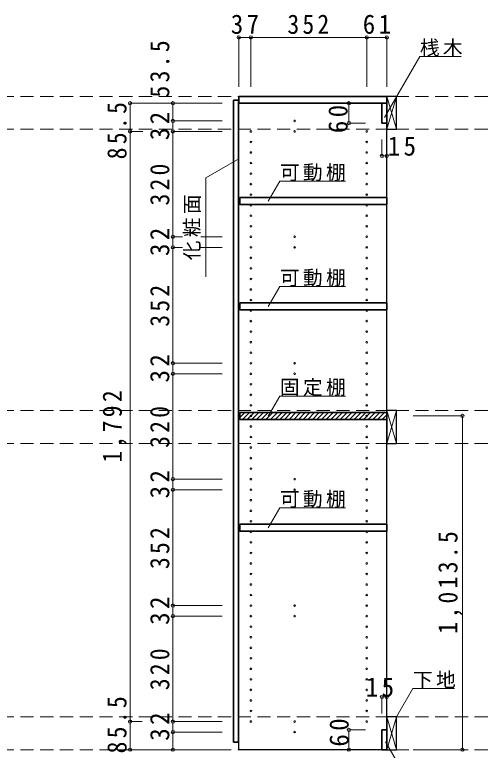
# Model space of a CAD drawing. Units: millimetres at full size, sheet at 1:20; details may follow other scales. Extents: x -3922 to 3878, y -2932 to 2722.
# Drawn here: x 371 to 1785, y -1713 to 521 of the extents above; entities that cross this region are included whole.
import ezdxf

# ---------------------------------------------------------------- set-up
doc = ezdxf.new("R2010")
doc.units = ezdxf.units.MM
doc.header["$LTSCALE"] = 20
doc.header["$PDMODE"] = 32
doc.header["$PDSIZE"] = 10
doc.linetypes.add('DASHED2', pattern=[3, 2, -1])
for name, color, linetype, lineweight in [('0-2', 3, 'Continuous', 25), ('0-3_固定棚', 3, 'Continuous', 25), ('0-4_可動棚', 2, 'Continuous', 35), ('0-5_側板', 4, 'Continuous', 9), ('0-6_パイプハンガー', 2, 'Continuous', 35), ('0-7_桟木・巾木', 2, 'Continuous', 35), ('0-8', 3, 'Continuous', 25), ('0-A_文字', 7, 'Continuous', 18), ('0-B_寸法', 7, 'Continuous', 9), ('0-C_ハッチ', 4, 'Continuous', 9)]:
    doc.layers.add(name, color=color, linetype=linetype, lineweight=lineweight)
doc.styles.add('ＭＳ ゴシック', font='')
doc.styles.get('ＭＳ ゴシック').set_extended_font_data('MS Gothic')

msp = doc.modelspace()

# ---------------------------------------------------------------- linework, layer by layer
at = {"layer": '0-2', "color": 2, "lineweight": 35}
for p, q in [((1051.27, 251.73), (1051.27, 272.73)), ((1051.27, 272.73), (1501.27, 272.73)), ((1501.27, 272.73), (1501.27, 251.73)), ((1501.27, 251.73), (1051.27, 251.73))]:
    msp.add_line(p, q, dxfattribs=at)
at = {"layer": '0-3_固定棚', "color": 2, "lineweight": 35}
for p, q in [((1054.27, -687.27), (1501.27, -687.27)), ((1501.27, -687.27), (1501.27, -708.27))]:
    msp.add_line(p, q, dxfattribs=at)
msp.add_lwpolyline([(1054.27, -687.27), (1054.27, -708.27), (1501.27, -708.27)], dxfattribs=at)
at = {"layer": '0-4_可動棚'}
for p, q in [((1054.27, -34.27), (1501.27, -34.27)), ((1501.27, -34.27), (1501.27, -55.27)), ((1054.27, -354.27), (1501.27, -354.27)), ((1501.27, -354.27), (1501.27, -375.27)), ((1054.27, -1026.27), (1501.27, -1026.27)), ((1501.27, -1026.27), (1501.27, -1047.27))]:
    msp.add_line(p, q, dxfattribs=at)
for points in [[(1054.27, -34.27), (1054.27, -55.27), (1501.27, -55.27)], [(1054.27, -354.27), (1054.27, -375.27), (1501.27, -375.27)], [(1054.27, -1026.27), (1054.27, -1047.27), (1501.27, -1047.27)]]:
    msp.add_lwpolyline(points, dxfattribs=at)
at = {"layer": '0-5_側板', "color": 3, "lineweight": 25}
for p, q in [((1051.27, 251.73), (1501.27, 251.73)), ((1051.27, -1711.27), (1051.27, 251.73)), ((1501.27, -1711.27), (1501.27, 251.73)), ((1501.27, -1711.27), (1051.27, -1711.27))]:
    msp.add_line(p, q, dxfattribs=at)
at = {"layer": '0-5_側板'}
for centre in [(1221.27, 198.23), (1088.27, 166.23), (1221.27, 166.23), (1440.27, 166.23), (1088.27, 134.23), (1440.27, 134.23), (1088.27, 102.23), (1440.27, 102.23), (1088.27, 70.23), (1440.27, 70.23), (1088.27, 38.23), (1440.27, 38.23), (1088.27, 6.23), (1440.27, 6.23), (1088.27, -25.77), (1440.27, -25.77), (1088.27, -57.77), (1440.27, -57.77), (1088.27, -89.77), (1440.27, -89.77), (1088.27, -121.77), (1440.27, -121.77), (1088.27, -153.77), (1221.27, -153.77), (1440.27, -153.77), (1088.27, -185.77), (1221.27, -185.77), (1440.27, -185.77), (1088.27, -217.77), (1440.27, -217.77), (1088.27, -249.77), (1440.27, -249.77), (1088.27, -281.77), (1440.27, -281.77), (1088.27, -313.77), (1440.27, -313.77), (1088.27, -345.77), (1440.27, -345.77), (1088.27, -377.77), (1440.27, -377.77), (1088.27, -409.77), (1440.27, -409.77), (1088.27, -441.77), (1440.27, -441.77), (1088.27, -473.77), (1440.27, -473.77), (1088.27, -505.77), (1440.27, -505.77), (1088.27, -537.77), (1221.27, -537.77), (1440.27, -537.77), (1088.27, -569.77), (1221.27, -569.77), (1440.27, -569.77), (1088.27, -601.77), (1440.27, -601.77), (1088.27, -633.77), (1440.27, -633.77), (1088.27, -665.77), (1440.27, -665.77), (1088.27, -697.77), (1440.27, -697.77), (1088.27, -729.77), (1440.27, -729.77), (1088.27, -761.77), (1440.27, -761.77), (1088.27, -793.77), (1440.27, -793.77), (1088.27, -825.77), (1440.27, -825.77), (1088.27, -857.77), (1440.27, -857.77), (1088.27, -889.77), (1221.27, -889.77), (1440.27, -889.77), (1088.27, -921.77), (1221.27, -921.77), (1440.27, -921.77), (1088.27, -953.77), (1440.27, -953.77), (1088.27, -985.77), (1440.27, -985.77), (1088.27, -1017.77), (1440.27, -1017.77), (1088.27, -1049.77), (1440.27, -1049.77), (1088.27, -1081.77), (1440.27, -1081.77), (1088.27, -1113.77), (1440.27, -1113.77), (1088.27, -1145.77), (1440.27, -1145.77), (1088.27, -1177.77), (1440.27, -1177.77), (1088.27, -1209.77), (1440.27, -1209.77), (1088.27, -1241.77), (1440.27, -1241.77), (1088.27, -1273.77), (1221.27, -1273.77), (1440.27, -1273.77), (1088.27, -1305.77), (1221.27, -1305.77), (1440.27, -1305.77), (1088.27, -1337.77), (1440.27, -1337.77), (1088.27, -1369.77), (1440.27, -1369.77), (1088.27, -1401.77), (1440.27, -1401.77), (1088.27, -1433.77), (1440.27, -1433.77), (1088.27, -1465.77), (1440.27, -1465.77), (1088.27, -1497.77), (1440.27, -1497.77), (1088.27, -1529.77), (1440.27, -1529.77), (1088.27, -1561.77), (1440.27, -1561.77), (1088.27, -1593.77), (1440.27, -1593.77), (1088.27, -1625.77), (1221.27, -1625.77), (1440.27, -1625.77), (1221.27, -1657.77)]:
    msp.add_circle(centre, 2.5, dxfattribs=at)
at = {"layer": '0-6_パイプハンガー'}
for p, q in [((1035.27, 260.73), (1035.27, -1688.27)), ((1035.27, 260.73), (1050.27, 260.73)), ((1050.27, 260.73), (1050.27, -1688.27)), ((1035.27, -1688.27), (1050.27, -1688.27))]:
    msp.add_line(p, q, dxfattribs=at)
at = {"layer": '0-7_桟木・巾木'}
for p, q in [((1486.27, 191.73), (1486.27, 251.73)), ((1501.27, 251.73), (1486.27, 251.73)), ((1501.27, 251.73), (1501.27, 191.73)), ((1489.78, 191.73), (1486.27, 191.73)), ((1501.27, 191.73), (1489.78, 191.73)), ((1486.27, -1711.27), (1486.27, -1651.27)), ((1501.27, -1711.27), (1486.27, -1711.27))]:
    msp.add_line(p, q, dxfattribs=at)
msp.add_lwpolyline([(1486.27, -1651.27), (1501.27, -1651.27), (1501.27, -1711.27)], dxfattribs=at)
at = {"layer": '0-8'}
for p, q in [((1501.27, 272.73), (1501.27, 172.73)), ((1531.27, 272.73), (1501.27, 272.73)), ((1531.27, 172.73), (1531.27, 272.73)), ((1501.27, 172.73), (1531.27, 172.73)), ((1501.27, -681.27), (1501.27, -781.27)), ((1531.27, -681.27), (1501.27, -681.27)), ((1531.27, -781.27), (1531.27, -681.27)), ((1501.27, -781.27), (1531.27, -781.27)), ((1501.27, -1611.27), (1501.27, -1711.27)), ((1531.27, -1611.27), (1501.27, -1611.27)), ((1531.27, -1711.27), (1531.27, -1611.27)), ((1501.27, -1711.27), (1531.27, -1711.27))]:
    msp.add_line(p, q, dxfattribs=at)
at = {"layer": '0-8', "color": 7, "lineweight": 18}
for p, q in [((1501.27, 172.73), (1531.27, 272.73)), ((1501.27, 272.73), (1531.27, 172.73)), ((1501.27, -781.27), (1531.27, -681.27)), ((1501.27, -681.27), (1531.27, -781.27)), ((1501.27, -1711.27), (1531.27, -1611.27)), ((1501.27, -1611.27), (1531.27, -1711.27))]:
    msp.add_line(p, q, dxfattribs=at)
at = {"layer": '0-A_文字'}
for p, q in [((1051.27, 82.66), (951.27, 24.93)), ((951.27, -275.07), (951.27, 24.93)), ((1141.25, -45.79), (1176.27, 14.86)), ((1376.27, 14.86), (1176.27, 14.86)), ((1141.25, -365.79), (1176.27, -305.14)), ((1376.27, -305.14), (1176.27, -305.14)), ((1141.25, -698.33), (1176.27, -637.68)), ((1376.27, -637.68), (1176.27, -637.68)), ((1141.25, -1037.79), (1176.27, -977.14)), ((1376.27, -977.14), (1176.27, -977.14)), ((1531.27, -1611.27), (1580.69, -1525.68)), ((1580.69, -1525.68), (1706.72, -1525.68)), ((1497.46, -1687.54), (1604.54, -1873.01))]:
    msp.add_line(p, q, dxfattribs=at)
msp.add_lwpolyline([(1494.6, 208.2), (1601.68, 393.67), (1727.71, 393.67)], dxfattribs=at)
at = {"layer": '0-B_寸法', "color": 4}
for p, q in [((1051.27, 451.73), (1088.27, 451.73)), ((1051.27, 451.73), (1051.27, 301.73)), ((1088.27, 451.73), (1440.27, 451.73)), ((1088.27, 451.73), (1088.27, 301.73)), ((1440.27, 451.73), (1501.27, 451.73)), ((1440.27, 451.73), (1440.27, 301.73)), ((1501.27, 451.73), (1501.27, 301.73)), ((721.27, 251.73), (851.27, 251.73)), ((721.27, 251.73), (721.27, 166.23)), ((851.27, 251.73), (1001.27, 251.73)), ((851.27, 251.73), (851.27, 198.23)), ((1386.27, 251.73), (1436.27, 251.73)), ((1386.27, 251.73), (1386.27, 191.73)), ((851.27, 198.23), (851.27, 166.23)), ((851.27, 198.23), (1001.27, 198.23)), ((1386.27, 191.73), (1436.27, 191.73)), ((721.27, 166.23), (759.74, 166.23)), ((851.27, 166.23), (851.27, -153.77)), ((851.27, 166.23), (1001.27, 166.23)), ((1486.27, 91.73), (1486.27, 141.73)), ((1501.27, 91.73), (1501.27, 141.73)), ((1486.27, 91.73), (1501.27, 91.73)), ((851.27, -153.77), (880.97, -153.77)), ((851.27, -153.77), (851.27, -185.77)), ((936.07, -153.77), (1001.27, -153.77)), ((851.27, -185.77), (880.97, -185.77)), ((851.27, -185.77), (851.27, -537.77)), ((936.07, -185.77), (1001.27, -185.77)), ((851.27, -537.77), (851.27, -569.77)), ((851.27, -537.77), (1001.27, -537.77)), ((851.27, -569.77), (851.27, -889.77)), ((851.27, -569.77), (1001.27, -569.77)), ((1731.27, -697.77), (1581.27, -697.77)), ((1731.27, -1711.27), (1731.27, -697.77)), ((851.27, -889.77), (851.27, -921.77)), ((851.27, -889.77), (1001.27, -889.77)), ((851.27, -921.77), (851.27, -1273.77)), ((851.27, -921.77), (1001.27, -921.77)), ((851.27, -1273.77), (851.27, -1305.77)), ((851.27, -1273.77), (1001.27, -1273.77)), ((851.27, -1305.77), (851.27, -1625.77)), ((851.27, -1305.77), (1001.27, -1305.77)), ((1486.27, -1551.27), (1486.27, -1601.27)), ((1486.27, -1551.27), (1501.27, -1551.27)), ((1501.27, -1551.27), (1501.27, -1601.27)), ((721.27, -1625.77), (758.01, -1625.77)), ((851.27, -1625.77), (851.27, -1657.77)), ((851.27, -1625.77), (1001.27, -1625.77)), ((1386.27, -1651.27), (1436.27, -1651.27)), ((1386.27, -1651.27), (1386.27, -1711.27)), ((851.27, -1657.77), (851.27, -1711.27)), ((851.27, -1657.77), (1001.27, -1657.77)), ((721.27, -1711.27), (851.27, -1711.27)), ((851.27, -1711.27), (1001.27, -1711.27)), ((1386.27, -1711.27), (1436.27, -1711.27)), ((1731.27, -1711.27), (1581.27, -1711.27))]:
    msp.add_line(p, q, dxfattribs=at)
at = {"layer": '0-B_寸法', "color": 4, "linetype": 'DASHED2'}
for p, q in [((3008.16, 272.73), (-3093.22, 272.73)), ((3008.16, 172.73), (-3093.22, 172.73)), ((3008.16, -681.27), (-3093.22, -681.27)), ((3008.16, -781.27), (-3093.22, -781.27)), ((3008.16, -1611.27), (-3093.22, -1611.27)), ((3008.16, -1711.27), (-3093.22, -1711.27))]:
    msp.add_line(p, q, dxfattribs=at)
at = {"layer": '0-B_寸法', "color": 4}
msp.add_lwpolyline([(721.27, 166.23), (721.27, -1625.77), (721.27, -1711.27)], dxfattribs=at)
at = {"layer": '0-B_寸法'}
for p in [(1051.27, 451.73), (1088.27, 451.73), (1440.27, 451.73), (1501.27, 451.73), (721.27, 251.73), (851.27, 251.73), (1386.27, 251.73), (851.27, 198.23), (1386.27, 191.73), (721.27, 166.23), (851.27, 166.23), (1486.27, 91.73), (1501.27, 91.73), (851.27, -153.77), (851.27, -185.77), (851.27, -537.77), (851.27, -569.77), (1731.27, -697.77), (851.27, -889.77), (851.27, -921.77), (851.27, -1273.77), (851.27, -1305.77), (1486.27, -1551.27), (1501.27, -1551.27), (721.27, -1625.77), (851.27, -1625.77), (851.27, -1657.77), (1386.27, -1651.27), (721.27, -1711.27), (851.27, -1711.27), (1386.27, -1711.27), (1731.27, -1711.27)]:
    msp.add_point(p, dxfattribs=at)
at = {"layer": '0-C_ハッチ'}
for p, q in [((1054.27, -702.79), (1069.8, -687.27)), ((1054.27, -688.65), (1055.66, -687.27)), ((1062.94, -708.27), (1083.94, -687.27)), ((1077.08, -708.27), (1098.08, -687.27)), ((1091.23, -708.27), (1112.23, -687.27)), ((1105.37, -708.27), (1126.37, -687.27)), ((1119.51, -708.27), (1140.51, -687.27)), ((1133.65, -708.27), (1154.65, -687.27)), ((1147.79, -708.27), (1168.79, -687.27)), ((1161.94, -708.27), (1182.94, -687.27)), ((1176.08, -708.27), (1197.08, -687.27)), ((1190.22, -708.27), (1211.22, -687.27)), ((1204.36, -708.27), (1225.36, -687.27)), ((1218.5, -708.27), (1239.5, -687.27)), ((1232.65, -708.27), (1253.65, -687.27)), ((1246.79, -708.27), (1267.79, -687.27)), ((1260.93, -708.27), (1281.93, -687.27)), ((1275.07, -708.27), (1296.07, -687.27)), ((1289.22, -708.27), (1310.22, -687.27)), ((1303.36, -708.27), (1324.36, -687.27)), ((1317.5, -708.27), (1338.5, -687.27)), ((1331.64, -708.27), (1352.64, -687.27)), ((1345.78, -708.27), (1366.78, -687.27)), ((1359.93, -708.27), (1380.93, -687.27)), ((1374.07, -708.27), (1395.07, -687.27)), ((1388.21, -708.27), (1409.21, -687.27)), ((1402.35, -708.27), (1423.35, -687.27)), ((1416.49, -708.27), (1437.49, -687.27)), ((1430.64, -708.27), (1451.64, -687.27)), ((1444.78, -708.27), (1465.78, -687.27)), ((1458.92, -708.27), (1479.92, -687.27)), ((1473.06, -708.27), (1494.06, -687.27)), ((1487.21, -708.27), (1501.27, -694.2))]:
    msp.add_line(p, q, dxfattribs=at)

# ---------------------------------------------------------------- texts
at = {"layer": '0-A_文字', "char_height": 43.99, "attachment_point": 7, "style": 'ＭＳ ゴシック'}
for s, insert in [('\\T1.17;桟木', (1601.68, 393.67)), ('\\T1.17;可動棚', (1176.27, 14.86)), ('\\T1.17;可動棚', (1176.27, -305.14)), ('\\T1.17;固定棚', (1176.27, -637.68)), ('\\T1.17;可動棚', (1176.27, -977.14)), ('\\T1.17;下地', (1580.69, -1525.68))]:
    msp.add_mtext(s, dxfattribs=dict(at, insert=insert))
at = {"layer": '0-A_文字', "insert": (936.27, -225.07), "char_height": 43.99, "attachment_point": 7, "rotation": 90, "style": 'ＭＳ ゴシック'}
msp.add_mtext('\\T1.17;化粧面', dxfattribs=at)
at = {"layer": '0-B_寸法', "char_height": 58.65, "attachment_point": 7, "style": 'ＭＳ ゴシック'}
for s, insert in [('\\T1.27;\\W0.95;37', (1027.27, 461.73)), ('\\T1.27;\\W0.9;352', (1199.27, 461.73)), ('\\T1.27;\\W0.95;61', (1428.27, 461.73)), ('\\T1.27;\\W0.95;15', (1504.17, 91.73)), ('\\T1.27;\\W0.95;15', (1437.43, -1551.27))]:
    msp.add_mtext(s, dxfattribs=dict(at, insert=insert))
at = {"layer": '0-B_寸法', "char_height": 58.65, "attachment_point": 7, "rotation": 90, "style": 'ＭＳ ゴシック'}
for s, insert in [('\\T1.28;\\W0.9;53.5', (841.27, 269.11)), ('\\T1.28;\\W0.9;85.5', (711.27, 81.5)), ('\\T1.27;\\W0.95;60', (1383.07, 160.86)), ('\\T1.27;\\W0.95;32', (841.27, 139.73)), ('\\T1.27;\\W0.9;320', (841.27, -58.77)), ('\\T1.27;\\W0.95;32', (841.27, -212.27)), ('\\T1.27;\\W0.9;352', (841.27, -426.77)), ('\\T1.27;\\W0.95;32', (841.27, -596.27)), ('\\T1.28;\\W0.9;1,792', (711.27, -839.77)), ('\\T1.27;\\W0.9;320', (841.27, -794.77)), ('\\T1.27;\\W0.95;32', (841.27, -948.27)), ('\\T1.27;\\W0.9;352', (841.27, -1162.77)), ('\\T1.28;\\W0.9;1,013.5', (1731.27, -1359.52)), ('\\T1.27;\\W0.95;32', (841.27, -1332.27)), ('\\T1.27;\\W0.9;320', (841.27, -1530.77)), ('\\T1.28;\\W0.9;85.5', (711.27, -1722.78)), ('\\T1.27;\\W0.95;32', (841.27, -1684.27)), ('\\T1.27;\\W0.95;60', (1386.27, -1702.05))]:
    msp.add_mtext(s, dxfattribs=dict(at, insert=insert))

doc.saveas('drawing.dxf')
